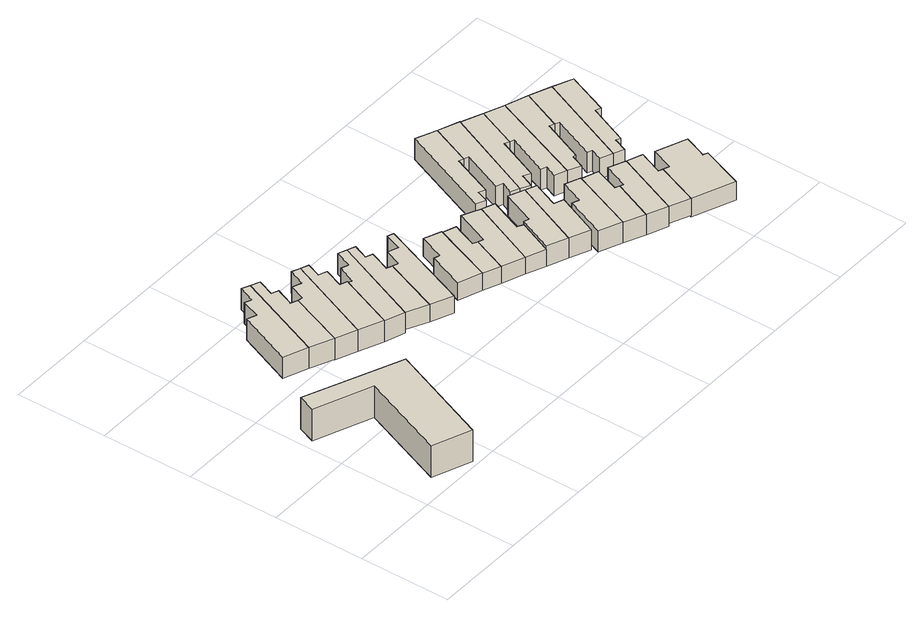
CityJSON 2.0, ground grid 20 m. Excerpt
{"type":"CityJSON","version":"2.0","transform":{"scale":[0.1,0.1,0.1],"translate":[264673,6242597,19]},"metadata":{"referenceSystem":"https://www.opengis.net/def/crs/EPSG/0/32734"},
"CityObjects":{
"building1":{"type":"Building","attributes":{"address":"Victoria Road Woodstock 7915 Cape Town","building":"retail","building:levels":"2","footprint":{"type":"Polygon"},"plus_code":"CMX9XHX2+XWR","ground_height":20.94,"building_height":6.9,"roof_height":27.84},"geometry":[{"type":"Solid","lod":"1","boundaries":[[[[0,1,2,3,4,5]],[[1,6,7,3,2]],[[6,8,9,7]],[[8,10,11,9]],[[10,12,13,11]],[[12,0,5,4,13]],[[4,3,7,9,11,13]],[[12,10,8,6,1,0]]]]}]},
"building2":{"type":"Building","attributes":{"address":"7 Saint James Street Woodstock Cape Town","building":"house","building:levels":"1","footprint":{"type":"Polygon"},"plus_code":"CMXHXHX4+XGR","ground_height":20.39,"building_height":4.1,"roof_height":24.49},"geometry":[{"type":"Solid","lod":"1","boundaries":[[[[14,15,16,17]],[[15,18,19,16]],[[18,20,21,19]],[[20,22,23,21]],[[22,24,25,23]],[[24,26,27,25]],[[26,28,29,27]],[[28,14,17,29]],[[17,16,19,21,23,25,27,29]],[[28,26,24,22,20,18,15,14]]]]}]},
"building3":{"type":"Building","attributes":{"address":"9 Saint James Street Woodstock Cape Town","building":"house","building:levels":"1","footprint":{"type":"Polygon"},"plus_code":"CMXRX9XV+X2V","ground_height":20.39,"building_height":4.1,"roof_height":24.49},"geometry":[{"type":"Solid","lod":"1","boundaries":[[[[30,31,32,33]],[[31,34,35,32]],[[34,36,37,35]],[[36,38,39,37]],[[38,40,41,39]],[[40,14,17,41]],[[14,28,29,17]],[[28,30,33,29]],[[33,32,35,37,39,41,17,29]],[[28,14,40,38,36,34,31,30]]]]}]},
"building4":{"type":"Building","attributes":{"address":"11 Saint James Street Woodstock Cape Town","building":"house","building:levels":"1","footprint":{"type":"Polygon"},"plus_code":"CPX3XHXJ+X9R","ground_height":20.39,"building_height":4.1,"roof_height":24.49},"geometry":[{"type":"Solid","lod":"1","boundaries":[[[[42,43,44,45]],[[43,46,47,44]],[[46,48,49,47]],[[48,50,51,49]],[[50,52,53,51]],[[52,54,32,53]],[[54,55,33,32]],[[55,42,45,33]],[[45,44,47,49,51,53,32,33]],[[55,54,52,50,48,46,43,42]]]]}]},
"building5":{"type":"Building","attributes":{"address":"13 Saint James Street Woodstock Cape Town","building":"house","building:levels":"1","footprint":{"type":"Polygon"},"plus_code":"CPX8X6X4+XGV","ground_height":20.39,"building_height":4.1,"roof_height":24.49},"geometry":[{"type":"Solid","lod":"1","boundaries":[[[[43,42,56,45,44,57]],[[42,58,59,45,56]],[[58,60,61,59]],[[60,62,63,61]],[[62,64,65,63]],[[64,66,67,65]],[[66,68,69,67]],[[68,43,57,44,69]],[[44,45,59,61,63,65,67,69]],[[68,66,64,62,60,58,42,43]]]]}]},
"building6":{"type":"Building","attributes":{"address":"15 Saint James Street Woodstock Cape Town","building":"house","building:levels":"1","footprint":{"type":"Polygon"},"plus_code":"CPXHX6XH+X5R","ground_height":20.18,"building_height":4.1,"roof_height":24.28},"geometry":[{"type":"Solid","lod":"1","boundaries":[[[[70,71,72,73]],[[71,74,75,72]],[[74,76,77,75]],[[76,78,79,77]],[[78,60,80,79]],[[60,58,81,80]],[[58,82,83,81]],[[82,70,73,83]],[[73,72,75,77,79,80,81,83]],[[82,58,60,78,76,74,71,70]]]]}]},
"building7":{"type":"Building","attributes":{"address":"17 Saint James Street Woodstock Cape Town","building":"house","building:levels":"1","footprint":{"type":"Polygon"},"plus_code":"CPXQXFXV+XMR","ground_height":20.18,"building_height":4.1,"roof_height":24.28},"geometry":[{"type":"Solid","lod":"1","boundaries":[[[[84,85,83,73]],[[85,86,87,83]],[[86,88,89,87]],[[88,90,91,89]],[[90,92,93,91]],[[92,94,95,93]],[[94,96,97,95]],[[96,84,73,97]],[[73,83,87,89,91,93,95,97]],[[96,94,92,90,88,86,85,84]]]]}]},
"building8":{"type":"Building","attributes":{"address":"19 Saint James Street Woodstock Cape Town","building":"house","building:levels":"1","footprint":{"type":"Polygon"},"plus_code":"CQX2XFXJ+X5R","ground_height":20.18,"building_height":4.1,"roof_height":24.28},"geometry":[{"type":"Solid","lod":"1","boundaries":[[[[88,86,87,89]],[[86,98,99,87]],[[98,100,101,99]],[[100,102,103,101]],[[102,104,105,103]],[[104,106,107,105]],[[106,108,109,107]],[[108,88,89,109]],[[89,87,99,101,103,105,107,109]],[[108,106,104,102,100,98,86,88]]]]}]},
"building9":{"type":"Building","attributes":{"address":"21 Saint James Street Woodstock Cape Town","building":"house","building:levels":"1","footprint":{"type":"Polygon"},"plus_code":"CQX9XWXV+X3X","ground_height":20.18,"building_height":4.1,"roof_height":24.28},"geometry":[{"type":"Solid","lod":"1","boundaries":[[[[110,111,112,113,114,115]],[[111,116,117,113,112]],[[116,118,119,117]],[[118,120,121,119]],[[120,122,123,121]],[[122,110,115,114,123]],[[114,113,117,119,121,123]],[[122,120,118,116,111,110]]]]}]},
"building10":{"type":"Building","attributes":{"address":"23 Saint James Street Woodstock Cape Town","building":"house","building:levels":"1","footprint":{"type":"Polygon"},"plus_code":"CQXJX4XJ+X6X","ground_height":20.05,"building_height":4.1,"roof_height":24.15},"geometry":[{"type":"Solid","lod":"1","boundaries":[[[[110,124,125,115]],[[124,126,127,125]],[[126,128,129,127]],[[128,130,131,129]],[[130,111,112,131]],[[111,110,115,112]],[[115,125,127,129,131,112]],[[111,130,128,126,124,110]]]]}]},
"building11":{"type":"Building","attributes":{"address":"25 Saint James Street Woodstock Cape Town","building":"house","building:levels":"1","footprint":{"type":"Polygon"},"plus_code":"CQXRXVXF+X2R","ground_height":20.05,"building_height":4.1,"roof_height":24.15},"geometry":[{"type":"Solid","lod":"1","boundaries":[[[[124,132,133,125]],[[132,134,135,133]],[[134,136,137,135]],[[136,138,139,137]],[[138,126,127,139]],[[126,124,125,127]],[[125,133,135,137,139,127]],[[126,138,136,134,132,124]]]]}]},
"building12":{"type":"Building","attributes":{"address":"27 Saint James Street Woodstock Cape Town","building":"house","building:levels":"1","footprint":{"type":"Polygon"},"plus_code":"CRX4X5XQ+X4V","ground_height":20.05,"building_height":4.1,"roof_height":24.15},"geometry":[{"type":"Solid","lod":"1","boundaries":[[[[134,132,133,135]],[[132,140,141,133]],[[140,142,143,141]],[[142,144,145,143]],[[144,146,147,145]],[[146,134,135,147]],[[135,133,141,143,145,147]],[[146,144,142,140,132,134]]]]}]},
"building13":{"type":"Building","attributes":{"address":"29 Saint James Street Woodstock Cape Town","building":"house","building:levels":"1","footprint":{"type":"Polygon"},"plus_code":"CRX7XQX8+XWV","ground_height":20.76,"building_height":4.1,"roof_height":24.86},"geometry":[{"type":"Solid","lod":"1","boundaries":[[[[140,148,149,150,151,141]],[[148,152,153,150,149]],[[152,154,155,153]],[[154,156,157,155]],[[156,142,158,157]],[[142,140,141,151,158]],[[151,150,153,155,157,158]],[[142,156,154,152,148,140]]]]}]},
"building14":{"type":"Building","attributes":{"address":"31 Saint James Street Woodstock Cape Town","building":"house","building:levels":"1","footprint":{"type":"Polygon"},"plus_code":"CRXGX7XR+XWW","ground_height":20.76,"building_height":4.1,"roof_height":24.86},"geometry":[{"type":"Solid","lod":"1","boundaries":[[[[148,159,160,150]],[[159,161,162,160]],[[161,163,164,162]],[[163,165,166,164]],[[165,152,153,166]],[[152,148,150,153]],[[150,160,162,164,166,153]],[[152,165,163,161,159,148]]]]}]},
"building15":{"type":"Building","attributes":{"address":"33 Saint James Street Woodstock Cape Town","building":"house","building:levels":"1","footprint":{"type":"Polygon"},"plus_code":"CRXQXGXM+XHW","ground_height":20.76,"building_height":4.1,"roof_height":24.86},"geometry":[{"type":"Solid","lod":"1","boundaries":[[[[167,168,169,170,171,172]],[[168,173,174,170,169]],[[173,175,176,174]],[[175,177,178,176]],[[177,179,180,178]],[[179,167,172,171,180]],[[171,170,174,176,178,180]],[[179,177,175,173,168,167]]]]}]},
"building16":{"type":"Building","attributes":{"address":"18 Ormskirk Street Woodstock Cape Town","building":"house","building:levels":"1","footprint":{"type":"Polygon"},"plus_code":"CRXGXFXH+X7W","ground_height":20.05,"building_height":4.1,"roof_height":24.15},"geometry":[{"type":"Solid","lod":"1","boundaries":[[[[181,182,183,184]],[[182,185,186,183]],[[185,187,188,186]],[[187,189,190,188]],[[189,191,192,190]],[[191,193,194,192]],[[193,195,196,194]],[[195,181,184,196]],[[184,183,186,188,190,192,194,196]],[[195,193,191,189,187,185,182,181]]]]}]},
"building17":{"type":"Building","attributes":{"address":"35 Saint James Street Woodstock Cape Town","building":"house","building:levels":"1","footprint":{"type":"Polygon"},"plus_code":"CVX2X2XC+XPW","ground_height":20.57,"building_height":4.1,"roof_height":24.67},"geometry":[{"type":"Solid","lod":"1","boundaries":[[[[197,198,199,200]],[[198,201,202,199]],[[201,167,172,202]],[[167,179,203,172]],[[179,204,205,203]],[[204,197,200,205]],[[200,199,202,172,203,205]],[[204,179,167,201,198,197]]]]}]},
"building18":{"type":"Building","attributes":{"address":"20 Ormskirk Street Woodstock Cape Town","building":"house","building:levels":"1","footprint":{"type":"Polygon"},"plus_code":"CRXPXJXR+XFR","ground_height":20.05,"building_height":4.1,"roof_height":24.15},"geometry":[{"type":"Solid","lod":"1","boundaries":[[[[206,181,207,184,208,209]],[[181,195,196,184,207]],[[195,210,211,196]],[[210,212,213,211]],[[212,214,215,213]],[[214,216,217,215]],[[216,218,219,217]],[[218,206,209,208,219]],[[208,184,196,211,213,215,217,219]],[[218,216,214,212,210,195,181,206]]]]}]},
"building19":{"type":"Building","attributes":{"address":"37 Saint James Street Woodstock Cape Town","building":"house","building:levels":"1","footprint":{"type":"Polygon"},"plus_code":"CVX6XRXC+XRX","ground_height":20.57,"building_height":4.1,"roof_height":24.67},"geometry":[{"type":"Solid","lod":"1","boundaries":[[[[220,221,222,223]],[[221,224,225,222]],[[224,197,200,225]],[[197,204,205,200]],[[204,226,227,205]],[[226,220,223,227]],[[223,222,225,200,205,227]],[[226,204,197,224,221,220]]]]}]},
"building20":{"type":"Building","attributes":{"address":"22 Ormskirk Street Woodstock Cape Town","building":"house","building:levels":"1","footprint":{"type":"Polygon"},"plus_code":"CRXVXPX4+XRV","ground_height":19.87,"building_height":4.1,"roof_height":23.97},"geometry":[{"type":"Solid","lod":"1","boundaries":[[[[228,206,209,229]],[[206,218,230,209]],[[218,231,232,230]],[[231,233,234,232]],[[233,235,236,234]],[[235,237,238,236]],[[237,239,240,238]],[[239,228,229,240]],[[229,209,230,232,234,236,238,240]],[[239,237,235,233,231,218,206,228]]]]}]},
"building21":{"type":"Building","attributes":{"address":"39 Saint James Street Woodstock Cape Town","building":"house","building:levels":"1","footprint":{"type":"Polygon"},"plus_code":"CVXCXXXC+XCX","ground_height":20.57,"building_height":4.1,"roof_height":24.67},"geometry":[{"type":"Solid","lod":"1","boundaries":[[[[241,242,243,244]],[[242,245,246,243]],[[245,247,223,246]],[[247,248,227,223]],[[248,249,250,227]],[[249,241,244,250]],[[244,243,246,223,227,250]],[[249,248,247,245,242,241]]]]}]},
"building22":{"type":"Building","attributes":{"address":"24 Ormskirk Street Woodstock Cape Town","building":"house","building:levels":"1","footprint":{"type":"Polygon"},"plus_code":"CVX5XWXM+X5X","ground_height":19.87,"building_height":4.1,"roof_height":23.97},"geometry":[{"type":"Solid","lod":"1","boundaries":[[[[251,228,229,252]],[[228,239,240,229]],[[239,253,254,240]],[[253,255,256,254]],[[255,257,258,256]],[[257,259,260,258]],[[259,261,262,260]],[[261,251,252,262]],[[252,229,240,254,256,258,260,262]],[[261,259,257,255,253,239,228,251]]]]}]},
"building23":{"type":"Building","attributes":{"address":"41 Saint James Street Woodstock Cape Town","building":"house","building:levels":"1","footprint":{"type":"Polygon"},"plus_code":"CVXQXJX5+XWW","ground_height":20.57,"building_height":4.1,"roof_height":24.67},"geometry":[{"type":"Solid","lod":"1","boundaries":[[[[263,264,250,244]],[[264,265,266,250]],[[265,267,268,266]],[[267,269,270,268]],[[269,271,272,270]],[[271,273,274,272]],[[273,275,276,274]],[[275,263,244,276]],[[244,250,266,268,270,272,274,276]],[[275,273,271,269,267,265,264,263]]]]}]},
"building24":{"type":"Building","attributes":{"address":"26 Ormskirk Street Woodstock Cape Town","building":"house","building:levels":"1","footprint":{"type":"Polygon"},"plus_code":"CVX8XXXC+XWW","ground_height":19.87,"building_height":4.1,"roof_height":23.97},"geometry":[{"type":"Solid","lod":"1","boundaries":[[[[277,251,252,278]],[[251,261,262,252]],[[261,279,280,262]],[[279,281,282,280]],[[281,283,284,282]],[[283,285,286,284]],[[285,287,288,286]],[[287,277,278,288]],[[278,252,262,280,282,284,286,288]],[[287,285,283,281,279,261,251,277]]]]}]},
"building25":{"type":"Building","attributes":{"address":"28 Ormskirk Street Woodstock Cape Town","building":"house","building:levels":"1","footprint":{"type":"Polygon"},"plus_code":"CVXMX7X7+XRV","ground_height":19.87,"building_height":4.1,"roof_height":23.97},"geometry":[{"type":"Solid","lod":"1","boundaries":[[[[289,277,278,290]],[[277,287,288,278]],[[287,291,292,288]],[[291,293,294,292]],[[293,295,296,294]],[[295,297,298,296]],[[297,299,300,298]],[[299,289,290,300]],[[290,278,288,292,294,296,298,300]],[[299,297,295,293,291,287,277,289]]]]}]},
"building26":{"type":"Building","attributes":{"address":"30 Ormskirk Street Woodstock Cape Town","building":"house","building:levels":"1","footprint":{"type":"Polygon"},"plus_code":"CVXVXWX4+XRV","ground_height":19.87,"building_height":4.1,"roof_height":23.97},"geometry":[{"type":"Solid","lod":"1","boundaries":[[[[301,302,303,290,304,305]],[[302,306,300,290,303]],[[306,307,308,300]],[[307,309,310,308]],[[309,311,312,310]],[[311,313,314,312]],[[313,315,316,314]],[[315,301,305,304,316]],[[304,290,300,308,310,312,314,316]],[[315,313,311,309,307,306,302,301]]]]}]}
},
"vertices":[
[142,2,13],[234,228,13],[234,228,60],[234,228,88],[142,2,88],[142,2,60],[25,314,13],[25,314,88],[10,275,13],[10,275,88],[135,226,13],[135,226,88],[58,34,13],[58,34,88],
[264,614,5],[247,622,5],[247,622,55],[264,614,55],[232,586,5],[232,586,55],[218,592,5],[218,592,55],[202,551,5],[202,551,55],[182,559,5],[182,559,55],[132,437,5],[132,437,55],[184,416,5],[184,416,55],
[235,394,5],[283,517,5],[283,517,55],[235,394,55],[268,523,5],[268,523,55],[284,563,5],[284,563,55],[269,569,5],[269,569,55],[284,606,5],[284,606,55],
[281,376,4],[361,571,4],[361,571,55],[281,376,55],[343,578,4],[343,578,55],[328,542,4],[328,542,55],[307,550,4],[307,550,55],[293,515,4],[293,515,55],[283,517,4],[235,394,4],
[281,376,53],[361,571,53],[333,354,4],[333,354,55],[383,478,4],[383,478,55],[367,484,4],[367,484,55],[384,526,4],[384,526,55],[366,533,4],[366,533,55],[378,564,4],[378,564,55],
[459,537,4],[440,544,4],[440,544,53],[459,537,53],[425,507,4],[425,507,53],[409,513,4],[409,513,53],[392,473,4],[392,473,53],[383,478,53],[333,354,53],[377,339,4],[377,339,53],
[459,537,12],[377,339,12],[423,317,12],[423,317,53],[472,441,12],[472,441,53],[460,446,12],[460,446,53],[478,491,12],[478,491,53],[463,497,12],[463,497,53],[476,530,12],[476,530,53],
[471,296,12],[471,296,53],[550,497,12],[550,497,53],[537,502,12],[537,502,53],[523,465,12],[523,465,53],[499,474,12],[499,474,53],[484,437,12],[484,437,53],
[557,296,11],[608,430,11],[608,430,51],[608,430,53],[557,296,53],[557,296,51],[571,445,11],[571,445,53],[550,390,11],[550,390,53],[537,394,11],[537,394,53],[506,314,11],[506,314,53],
[595,281,11],[595,281,51],[627,360,11],[627,360,51],[617,365,11],[617,365,51],[638,419,11],[638,419,51],
[644,262,11],[644,262,51],[708,414,11],[708,414,51],[669,432,11],[669,432,51],[638,356,11],[638,356,51],
[686,245,11],[686,245,51],[719,323,11],[719,323,51],[706,330,11],[706,330,51],[736,403,11],[736,403,51],
[730,227,11],[730,227,51],[730,227,59],[686,245,59],[794,378,11],[794,378,59],[761,392,11],[761,392,59],[731,319,11],[731,319,59],[719,323,59],
[775,208,11],[775,208,59],[815,303,11],[815,303,59],[794,311,11],[794,311,59],[818,368,11],[818,368,59],
[885,317,9],[852,330,9],[852,330,57],[852,330,59],[885,317,59],[885,317,57],[831,279,9],[831,279,59],[816,285,9],[816,285,59],[780,196,9],[780,196,59],[829,176,9],[829,176,59],
[843,620,1],[799,638,1],[799,638,51],[843,620,51],[714,431,1],[714,431,51],[734,422,1],[734,422,51],[744,448,1],[744,448,51],[758,442,1],[758,442,51],[795,533,1],[795,533,51],[806,529,1],[806,529,51],
[912,247,9],[902,251,9],[902,251,57],[912,247,57],[922,304,9],[922,304,57],[829,176,57],[874,156,9],[874,156,57],
[889,602,1],[843,620,50],[889,602,51],[889,602,50],[816,526,1],[816,526,51],[777,433,1],[777,433,51],[792,427,1],[792,427,51],[781,402,1],[781,402,51],[800,394,1],[800,394,51],
[978,282,9],[942,297,9],[942,297,57],[978,282,57],[920,243,9],[920,243,57],[919,138,9],[919,138,57],
[936,583,1],[936,583,50],[800,394,50],[820,383,1],[820,383,50],[833,412,1],[833,412,50],[849,405,1],[849,405,50],[888,498,1],[888,498,50],[899,493,1],[899,493,50],
[1000,213,16],[991,217,16],[991,217,57],[1000,213,57],[1012,269,16],[1012,269,57],[978,282,16],[919,138,16],[963,119,16],[963,119,57],
[979,566,1],[979,566,50],[908,489,1],[908,489,50],[869,398,1],[869,398,50],[881,393,1],[881,393,50],[870,367,1],[870,367,50],[896,357,1],[896,357,50],
[1000,213,13],[963,119,13],[1053,83,13],[1053,83,57],[1089,176,13],[1089,176,57],[1079,180,13],[1079,180,57],[1099,231,13],[1099,231,57],[1032,257,13],[1032,257,57],[1013,208,13],[1013,208,57],
[1029,549,1],[1029,549,50],[923,344,1],[923,344,50],[935,373,1],[935,373,50],[942,372,1],[942,372,50],[980,463,1],[980,463,50],[991,459,1],[991,459,50],
[1076,530,1],[1076,530,50],[1001,454,1],[1001,454,50],[961,360,1],[961,360,50],[971,356,1],[971,356,50],[961,331,1],[961,331,50],[988,320,1],[988,320,50],
[1119,512,6],[1076,530,6],[1076,530,47],[1119,512,50],[1119,512,47],[988,320,6],[1010,310,6],[1010,310,50],[1022,340,6],[1022,340,50],[1032,336,6],[1032,336,50],[1069,424,6],[1069,424,50],[1081,419,6],[1081,419,50]
]}
